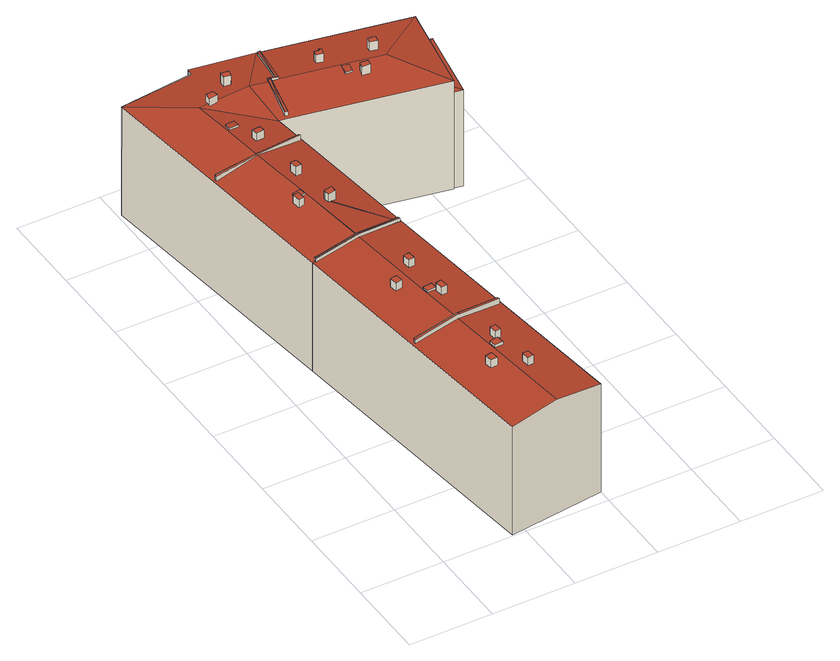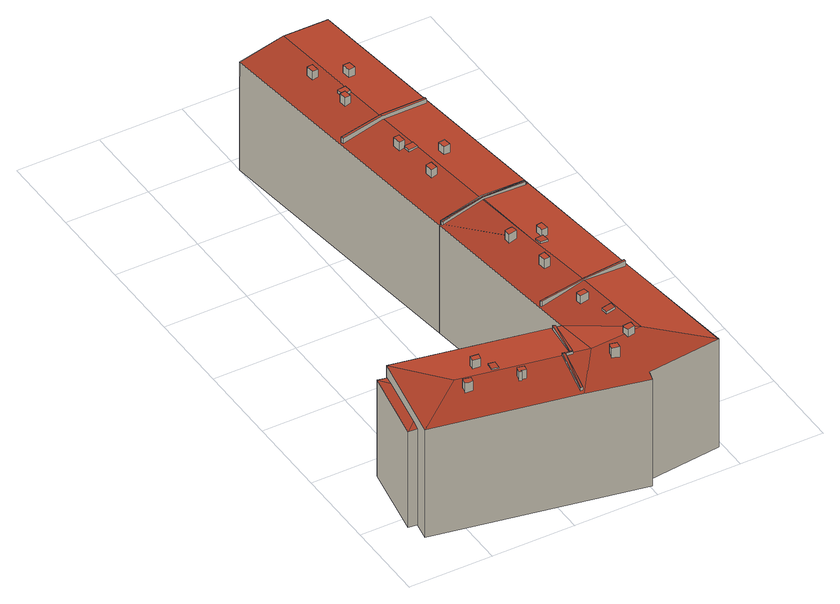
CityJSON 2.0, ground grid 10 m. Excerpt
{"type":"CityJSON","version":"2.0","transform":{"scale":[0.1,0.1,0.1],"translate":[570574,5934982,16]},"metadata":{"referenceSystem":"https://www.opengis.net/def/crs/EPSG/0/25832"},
"CityObjects":{
"building1":{"type":"Building","attributes":{"Grundfläche 2D":"395.892574","Grundhöhe NN":"16.338"},"children":["building1-1","building1-2","building1-3","building1-4","building1-5","building1-6","building1-7","building1-8","building1-9","building1-10"],"geometry":[{"type":"Solid","lod":"3","boundaries":[[[[0,1,2,3,4,5,6,7,8,9]],[[10,11,0,9,8,7,6,5,12,13]],[[14,15,3,2,1,0,11,10,13,16,17]],[[4,3,15,18]],[[12,5,4,18,19]],[[13,12,19,16]],[[16,19,18,15,14,17]]]],"semantics":{"surfaces":[{"type":"RoofSurface"},{"type":"WallSurface"},{"type":"GroundSurface"}],"values":[[0,0,1,1,1,1,2]]}}]},
"building1-1":{"type":"BuildingInstallation","parents":["building1"],"geometry":[{"type":"MultiSurface","lod":"3","boundaries":[[[20,21,22,23]],[[23,22,24,25]],[[20,23,25,26]],[[26,27,21,20]],[[27,24,22,21]]],"semantics":{"surfaces":[{"type":"RoofSurface"},{"type":"WallSurface"}],"values":[0,1,1,1,1]}}]},
"building1-2":{"type":"BuildingInstallation","parents":["building1"],"geometry":[{"type":"MultiSurface","lod":"3","boundaries":[[[28,29,30,31]],[[32,33,31,30]],[[28,31,33,34]],[[29,28,34,35]],[[30,29,35,32]]],"semantics":{"surfaces":[{"type":"RoofSurface"},{"type":"WallSurface"}],"values":[0,1,1,1,1]}}]},
"building1-3":{"type":"BuildingInstallation","parents":["building1"],"geometry":[{"type":"MultiSurface","lod":"3","boundaries":[[[36,37,38,39]],[[39,38,40,41]],[[36,39,41,42]],[[37,36,42,43]],[[38,37,43,40]]],"semantics":{"surfaces":[{"type":"RoofSurface"},{"type":"WallSurface"}],"values":[0,1,1,1,1]}}]},
"building1-4":{"type":"BuildingInstallation","parents":["building1"],"geometry":[{"type":"MultiSurface","lod":"3","boundaries":[[[44,45,46,47,48]],[[49,50,44,48,51]],[[11,0,1,51,48,47]],[[1,52,49,51]],[[50,49,52,9,53,54,46,45,44]],[[54,11,47,46]]],"semantics":{"surfaces":[{"type":"RoofSurface"},{"type":"WallSurface"}],"values":[0,0,1,1,1,1]}}]},
"building1-5":{"type":"BuildingInstallation","parents":["building1"],"geometry":[{"type":"MultiSurface","lod":"3","boundaries":[[[55,56,57,58]],[[58,57,59,60]],[[60,61,55,58]],[[61,62,56,55]],[[57,56,62,59]]],"semantics":{"surfaces":[{"type":"RoofSurface"},{"type":"WallSurface"}],"values":[0,1,1,1,1]}}]},
"building1-6":{"type":"BuildingInstallation","parents":["building1"],"geometry":[{"type":"MultiSurface","lod":"3","boundaries":[[[63,64,65,66]],[[66,65,67,68]],[[63,66,68,69]],[[64,63,69,70]],[[65,64,70,67]]],"semantics":{"surfaces":[{"type":"RoofSurface"},{"type":"WallSurface"}],"values":[0,1,1,1,1]}}]},
"building1-7":{"type":"BuildingInstallation","parents":["building1"],"geometry":[{"type":"MultiSurface","lod":"3","boundaries":[[[71,72,73,74]],[[74,73,75,76]],[[71,74,76,77]],[[72,71,77,78]],[[73,72,78,75]]],"semantics":{"surfaces":[{"type":"RoofSurface"},{"type":"WallSurface"}],"values":[0,1,1,1,1]}}]},
"building1-8":{"type":"BuildingInstallation","parents":["building1"],"geometry":[{"type":"MultiSurface","lod":"3","boundaries":[[[79,80,81,82]],[[80,79,83,84]],[[81,80,84,85]],[[82,81,85,86]],[[83,79,82,86]]],"semantics":{"surfaces":[{"type":"RoofSurface"},{"type":"WallSurface"}],"values":[0,1,1,1,1]}}]},
"building1-9":{"type":"BuildingInstallation","parents":["building1"],"geometry":[{"type":"MultiSurface","lod":"3","boundaries":[[[87,88,89,90]],[[90,89,91,92]],[[87,90,92,93]],[[93,94,88,87]],[[94,91,89,88]]],"semantics":{"surfaces":[{"type":"RoofSurface"},{"type":"WallSurface"}],"values":[0,1,1,1,1]}}]},
"building1-10":{"type":"BuildingInstallation","parents":["building1"],"geometry":[{"type":"MultiSurface","lod":"3","boundaries":[[[95,96,97,98,99,100]],[[101,95,100,102]],[[98,97,103,104]],[[99,98,104,6,105,102,100]],[[105,106,101,102]],[[7,103,97,96,95,101,106,107]]],"semantics":{"surfaces":[{"type":"RoofSurface"},{"type":"WallSurface"}],"values":[0,0,1,1,1,1]}}]},
"building2":{"type":"Building","attributes":{"Grundfläche 2D":"627.301425","Grundhöhe NN":"16.295"},"children":["building2-1","building2-2","building2-3","building2-4","building2-5","building2-6","building2-7","building2-8","building2-9","building2-10","building2-11","building2-12","building2-13","building2-14","building2-15"],"geometry":[{"type":"Solid","lod":"3","boundaries":[[[[108,11,10,13,109,110,111,112,113,114,115],[116,117,118,119]],[[120,121,122,123,124,109,125,126,127]],[[128,110,109,124,129]],[[130,131,127,126]],[[124,123,122,121,120,127,131,132]],[[133,134,110,128,129,124,132,135]],[[134,136,3,2,1,108,137,114,113,112,111,110]],[[115,114,137,108]],[[118,117,116,119]],[[138,139,140]],[[141,138,140,142]],[[141,142,143]],[[140,139,144,145]],[[142,140,145,146]],[[143,142,146,147]],[[109,13,16,148]],[[126,125,109,148,149]],[[141,143,147,150,131,130,126,149,144,139,138]],[[135,132,131,150,151]],[[133,135,151,152]],[[134,133,152,153]],[[3,136,134,153,15]],[[154,16,13,10,11,108,1,2,3,15,17]],[[150,147,146,145,144,149,148,16,154,17,15,153,152,151]]]],"semantics":{"surfaces":[{"type":"RoofSurface"},{"type":"WallSurface"},{"type":"GroundSurface"}],"values":[[0,0,0,0,0,0,0,0,0,0,0,0,1,1,1,1,1,1,1,1,1,1,1,2]]}}]},
"building2-1":{"type":"BuildingInstallation","parents":["building2"],"geometry":[{"type":"MultiSurface","lod":"3","boundaries":[[[155,156,157,158]],[[159,156,155,160,161]],[[162,163,157,156,159]],[[163,164,158,157]],[[164,160,155,158]]],"semantics":{"surfaces":[{"type":"RoofSurface"},{"type":"WallSurface"}],"values":[0,1,1,1,1]}}]},
"building2-2":{"type":"BuildingInstallation","parents":["building2"],"geometry":[{"type":"MultiSurface","lod":"3","boundaries":[[[165,166,167,168,169,170,171,172]],[[166,165,173,174]],[[167,166,174,175]],[[117,169,168,167,175,176]],[[170,169,117,177]],[[118,173,165,172,171,170,177,116]]],"semantics":{"surfaces":[{"type":"RoofSurface"},{"type":"WallSurface"}],"values":[0,1,1,1,1,1]}}]},
"building2-3":{"type":"BuildingInstallation","parents":["building2"],"geometry":[{"type":"MultiSurface","lod":"3","boundaries":[[[178,179,180,51,48,181]],[[182,183,181,48,47]],[[1,108,11,47,48,51]],[[182,47,11,184]],[[137,185,186,180,179,178,181,183,182,184,119,115]],[[186,1,51,180]]],"semantics":{"surfaces":[{"type":"RoofSurface"},{"type":"WallSurface"}],"values":[0,0,1,1,1,1]}}]},
"building2-4":{"type":"BuildingInstallation","parents":["building2"],"geometry":[{"type":"MultiSurface","lod":"3","boundaries":[[[187,188,189,190,191,192]],[[193,187,192,194]],[[190,189,195,196]],[[197,198,194,192,191,190,196,112]],[[193,194,198,199]],[[113,195,189,188,187,193,199,200]]],"semantics":{"surfaces":[{"type":"RoofSurface"},{"type":"WallSurface"}],"values":[0,0,1,1,1,1]}}]},
"building2-5":{"type":"BuildingInstallation","parents":["building2"],"geometry":[{"type":"MultiSurface","lod":"3","boundaries":[[[201,202,203,204,205]],[[206,203,202,207]],[[206,208,204,203]],[[208,209,205,204]],[[209,210,207,202,201,205]]],"semantics":{"surfaces":[{"type":"RoofSurface"},{"type":"WallSurface"}],"values":[0,1,1,1,1]}}]},
"building2-6":{"type":"BuildingInstallation","parents":["building2"],"geometry":[{"type":"MultiSurface","lod":"3","boundaries":[[[211,212,213,214,215,216]],[[217,214,213,218]],[[215,214,217,219]],[[219,220,216,215]],[[220,221,211,216]],[[212,211,221,222]],[[213,212,222,218]]],"semantics":{"surfaces":[{"type":"RoofSurface"},{"type":"WallSurface"}],"values":[0,1,1,1,1,1,1]}}]},
"building2-7":{"type":"BuildingInstallation","parents":["building2"],"geometry":[{"type":"MultiSurface","lod":"3","boundaries":[[[223,224,225]],[[226,224,223]],[[226,223,227]],[[228,229,227,230]],[[226,227,229]],[[228,230,231]],[[228,231,232]],[[225,224,233,234]],[[235,227,223,225,234,122]],[[230,227,235,121]],[[121,236,231,230]],[[232,231,236,237]],[[237,238,228,232]],[[229,228,238,239]],[[233,224,226,229,239,123]]],"semantics":{"surfaces":[{"type":"RoofSurface"},{"type":"WallSurface"}],"values":[0,0,0,0,0,0,0,1,1,1,1,1,1,1,1]}}]},
"building2-8":{"type":"BuildingInstallation","parents":["building2"],"geometry":[{"type":"MultiSurface","lod":"3","boundaries":[[[240,241,242,243]],[[243,242,244,245]],[[240,243,245,246]],[[241,240,246,247]],[[242,241,247,244]]],"semantics":{"surfaces":[{"type":"RoofSurface"},{"type":"WallSurface"}],"values":[0,1,1,1,1]}}]},
"building2-9":{"type":"BuildingInstallation","parents":["building2"],"geometry":[{"type":"MultiSurface","lod":"3","boundaries":[[[248,249,250,251,252]],[[253,250,249,254,128]],[[251,250,253,255]],[[248,252,251,255,129,256]],[[249,248,256,254]]],"semantics":{"surfaces":[{"type":"RoofSurface"},{"type":"WallSurface"}],"values":[0,1,1,1,1]}}]},
"building2-10":{"type":"BuildingInstallation","parents":["building2"],"geometry":[{"type":"MultiSurface","lod":"3","boundaries":[[[257,258,259,260]],[[260,259,261,262]],[[257,260,262,263]],[[258,257,263,264]],[[259,258,264,261]]],"semantics":{"surfaces":[{"type":"RoofSurface"},{"type":"WallSurface"}],"values":[0,1,1,1,1]}}]},
"building2-11":{"type":"BuildingInstallation","parents":["building2"],"geometry":[{"type":"MultiSurface","lod":"3","boundaries":[[[265,266,267,268]],[[269,270,268,267]],[[270,271,265,268]],[[266,265,271,272]],[[267,266,272,269]]],"semantics":{"surfaces":[{"type":"RoofSurface"},{"type":"WallSurface"}],"values":[0,1,1,1,1]}}]},
"building2-12":{"type":"BuildingInstallation","parents":["building2"],"geometry":[{"type":"MultiSurface","lod":"3","boundaries":[[[273,274,275,276]],[[274,273,277,278]],[[276,275,279,280]],[[273,276,280,277]],[[275,274,278,279]]],"semantics":{"surfaces":[{"type":"RoofSurface"},{"type":"WallSurface"}],"values":[0,1,1,1,1]}}]},
"building2-13":{"type":"BuildingInstallation","parents":["building2"],"geometry":[{"type":"MultiSurface","lod":"3","boundaries":[[[281,282,283,284,285]],[[286,283,282,287]],[[286,288,284,283]],[[288,289,285,284]],[[282,281,285,289,290,287]]],"semantics":{"surfaces":[{"type":"RoofSurface"},{"type":"WallSurface"}],"values":[0,1,1,1,1]}}]},
"building2-14":{"type":"BuildingInstallation","parents":["building2"],"geometry":[{"type":"MultiSurface","lod":"3","boundaries":[[[291,292,293,294]],[[294,293,295,296]],[[296,297,291,294]],[[292,291,297,298]],[[298,295,293,292]]],"semantics":{"surfaces":[{"type":"RoofSurface"},{"type":"WallSurface"}],"values":[0,1,1,1,1]}}]},
"building2-15":{"type":"BuildingInstallation","parents":["building2"],"geometry":[{"type":"MultiSurface","lod":"3","boundaries":[[[299,300,301,302]],[[302,301,303,304]],[[299,302,304,305]],[[300,299,305,306]],[[301,300,306,303]]],"semantics":{"surfaces":[{"type":"RoofSurface"},{"type":"WallSurface"}],"values":[0,1,1,1,1]}}]}
},
"vertices":[
[103,348,154],[48,341,148],[46,341,147],[44,341,147],[85,2,147],[143,10,154],[123,178,154],[123,181,154],[116,239,154],[103,346,154],[158,354,147],[157,354,147],[200,16,147],[159,354,147],[48,341,3],[44,341,3],[159,354,3],[103,348,3],[85,2,3],[200,16,3],
[132,117,157],[142,118,157],[141,127,157],[131,126,157],[141,127,153],[131,126,154],[132,117,154],[142,118,153],
[129,221,163],[136,222,163],[135,232,163],[128,231,163],[135,232,152],[128,231,153],[129,221,153],[136,222,152],
[112,92,163],[120,92,163],[119,102,163],[111,101,163],[119,102,153],[111,101,152],[112,92,152],[120,92,153],
[103,346,158],[156,353,152],[157,353,152],[157,354,152],[103,348,158],[48,340,152],[49,340,152],[48,341,152],[48,340,148],[156,353,148],[157,353,147],
[147,75,163],[154,76,163],[153,85,163],[146,85,163],[153,85,152],[146,85,153],[147,75,153],[154,76,152],
[92,252,163],[100,253,163],[99,262,163],[91,261,163],[99,262,153],[91,261,152],[92,252,152],[100,253,153],
[140,130,163],[147,131,163],[146,140,163],[139,139,163],[146,140,152],[139,139,153],[140,130,153],[147,131,152],
[129,288,163],[122,287,163],[123,277,163],[130,278,163],[129,288,152],[122,287,153],[123,277,153],[130,278,152],
[129,232,156],[128,240,156],[117,239,156],[118,231,156],[117,239,154],[118,231,154],[129,232,153],[128,240,153],
[125,181,159],[123,181,159],[68,174,153],[68,171,153],[123,178,159],[126,178,159],[176,187,154],[177,184,154],[68,174,148],[68,171,148],[177,184,147],[176,187,147],[125,181,154],
[103,348,155],[134,561,147],[69,613,155],[74,574,155],[81,517,155],[81,515,155],[92,434,155],[103,349,155],[108,413,153],[105,417,153],[109,413,153],[155,356,148],[240,598,155],[164,612,155],[155,613,155],[152,614,155],[132,618,155],[142,560,147],[324,525,147],[281,590,155],[80,614,155],[90,615,155],[324,526,147],[344,637,147],[171,670,147],[95,674,147],[5,664,147],[97,684,145],[24,510,147],[102,349,155],[326,537,132],[324,526,131],[335,524,131],[338,603,132],[351,614,131],[340,615,131],[324,526,3],[335,524,3],[351,614,3],[340,615,3],[134,561,3],[324,525,3],[344,637,3],[97,684,3],[95,674,3],[5,664,3],[157,354,3],
[118,632,165],[120,639,165],[111,641,165],[110,634,165],[120,639,152],[118,632,153],[119,637,152],[117,640,152],[111,641,151],[110,634,152],
[115,414,164],[115,422,164],[105,420,164],[105,418,164],[105,417,164],[106,413,164],[108,413,164],[109,413,164],[115,414,152],[115,422,152],[105,420,153],[105,418,153],[106,413,153],
[102,349,158],[49,343,152],[48,343,152],[103,349,158],[156,356,152],[155,356,152],[156,356,147],[49,343,148],[48,343,148],
[80,515,156],[81,515,156],[137,522,154],[136,524,154],[81,517,156],[80,517,156],[27,508,154],[27,511,154],[137,522,147],[136,524,147],[80,517,155],[27,511,147],[27,508,147],[80,515,155],
[276,612,165],[271,612,165],[270,606,165],[279,604,165],[280,611,165],[270,606,153],[271,612,152],[279,604,153],[280,611,152],[276,612,152],
[219,622,164],[213,623,164],[212,617,164],[220,615,164],[222,623,164],[219,624,164],[220,615,153],[212,617,153],[222,623,152],[219,624,152],[219,622,152],[213,623,152],
[155,613,158],[143,564,153],[146,563,153],[152,614,158],[155,614,158],[161,615,158],[153,616,158],[164,612,158],[173,665,152],[170,665,152],[143,564,148],[146,563,148],[155,614,155],[173,665,148],[170,665,148],[161,615,155],[153,616,155],
[92,545,163],[93,538,163],[103,539,163],[102,546,163],[103,539,152],[102,546,152],[92,545,153],[93,538,153],
[89,620,164],[80,619,164],[80,611,164],[90,612,164],[90,615,164],[80,611,154],[80,619,154],[90,612,155],[89,620,154],
[253,575,164],[254,582,164],[245,583,164],[243,576,164],[245,583,153],[243,576,152],[253,575,152],[254,582,153],
[99,467,165],[106,468,165],[105,477,165],[98,477,165],[105,477,152],[98,477,153],[99,467,153],[106,468,152],
[90,434,157],[89,442,157],[79,441,156],[80,432,156],[90,434,155],[89,442,155],[79,441,153],[80,432,153],
[235,596,156],[231,597,156],[229,586,155],[237,585,155],[239,595,156],[229,586,153],[231,597,154],[237,585,153],[239,595,154],[235,596,154],
[77,574,157],[77,566,157],[89,567,156],[88,575,156],[89,567,153],[88,575,153],[77,574,154],[77,566,155],
[75,421,163],[82,422,163],[81,432,163],[74,431,163],[81,432,153],[74,431,152],[75,421,152],[82,422,153]
]}
